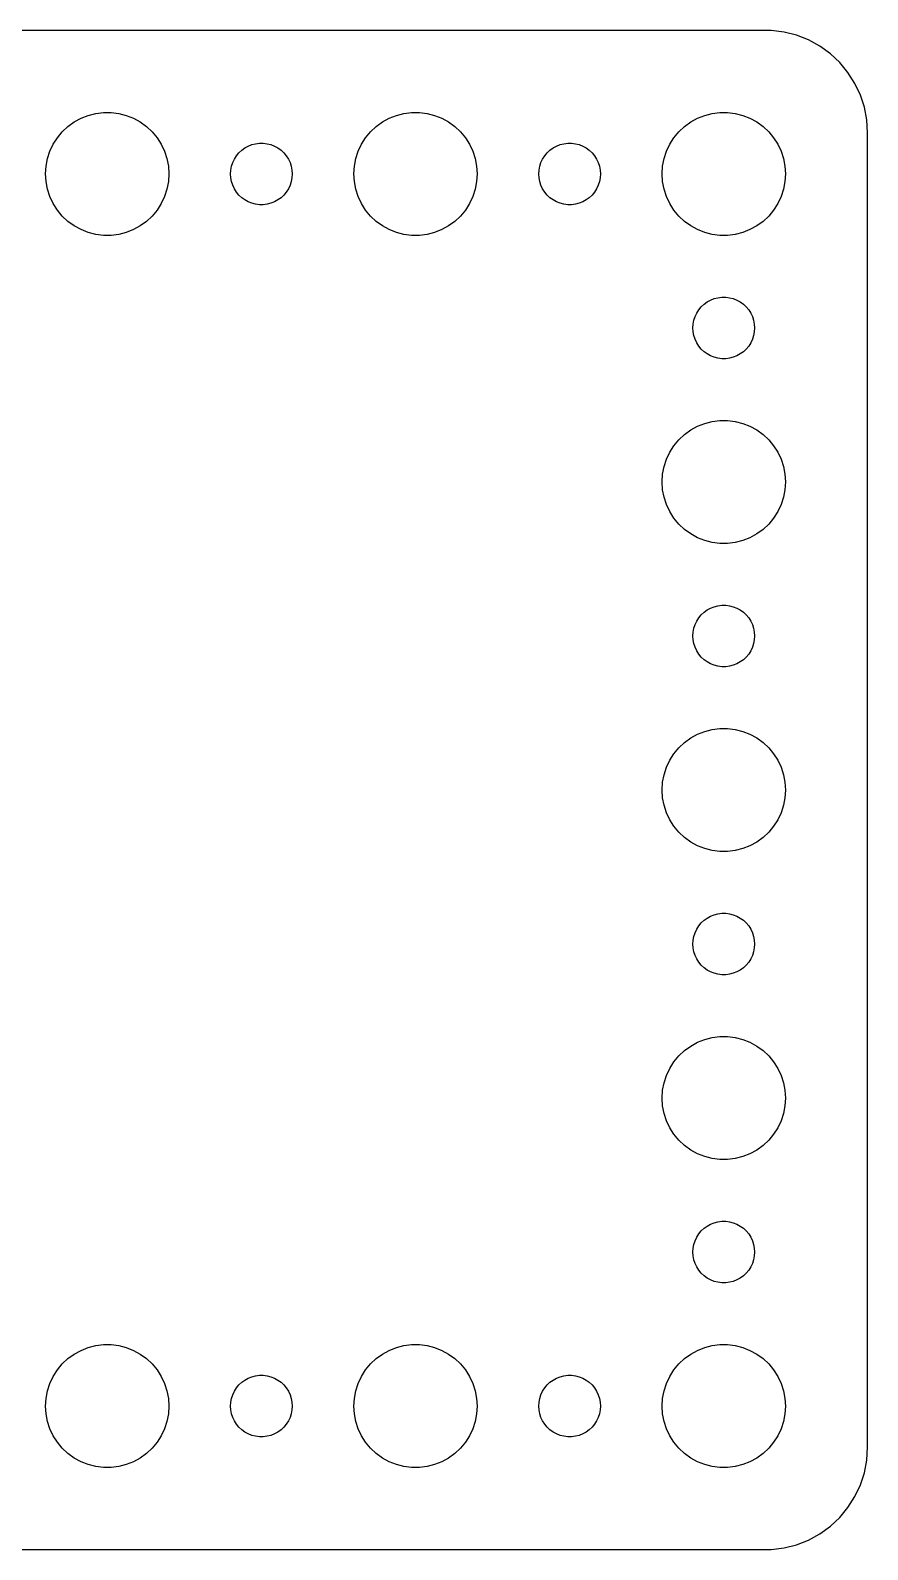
# Model space of a CAD drawing. Header units: metres. Extents: x -37 to 37, y 215 to 541.
# Drawn here: x -3.7 to 37, y 383 to 457 of the extents above; entities that cross this region are included whole.
import ezdxf

# ---------------------------------------------------------------- set-up
doc = ezdxf.new("R2010")
doc.units = ezdxf.units.M

msp = doc.modelspace()

# ---------------------------------------------------------------- linework, layer by layer
for p, q in [((32.3139, 456.99), (-32.3139, 456.99)), ((32.9369, 456.911), (32.3139, 456.99)), ((33.5451, 456.755), (32.9369, 456.911)), ((34.1289, 456.524), (33.5451, 456.755)), ((34.6791, 456.222), (34.1289, 456.524)), ((35.1871, 455.853), (34.6791, 456.222)), ((35.6448, 455.423), (35.1871, 455.853)), ((36.0451, 454.939), (35.6448, 455.423)), ((36.3815, 454.409), (36.0451, 454.939)), ((36.6489, 453.841), (36.3815, 454.409)), ((36.8429, 453.243), (36.6489, 453.841)), ((-1.27733, 452.714), (-0.92705, 452.853)), ((-0.92705, 452.853), (-0.56213, 452.947)), ((-0.56213, 452.947), (-0.18837, 452.994)), ((-0.18837, 452.994), (0.18837, 452.994)), ((0.18837, 452.994), (0.56213, 452.947)), ((0.56213, 452.947), (0.92705, 452.853)), ((0.92705, 452.853), (1.27733, 452.714)), ((13.7227, 452.714), (14.0729, 452.853)), ((14.0729, 452.853), (14.4379, 452.947)), ((14.4379, 452.947), (14.8116, 452.994)), ((14.8116, 452.994), (15.1884, 452.994)), ((15.1884, 452.994), (15.5621, 452.947)), ((15.5621, 452.947), (15.927, 452.853)), ((15.927, 452.853), (16.2773, 452.714)), ((28.7227, 452.714), (29.0729, 452.853)), ((29.0729, 452.853), (29.4379, 452.947)), ((29.4379, 452.947), (29.8116, 452.994)), ((29.8116, 452.994), (30.1884, 452.994)), ((30.1884, 452.994), (30.5621, 452.947)), ((30.5621, 452.947), (30.927, 452.853)), ((30.927, 452.853), (31.2773, 452.714)), ((36.9606, 452.627), (36.8429, 453.243)), ((-2.42705, 451.763), (-2.1869, 452.054)), ((-2.1869, 452.054), (-1.91226, 452.312)), ((-1.91226, 452.312), (-1.60747, 452.533)), ((-1.60747, 452.533), (-1.27733, 452.714)), ((1.27733, 452.714), (1.60747, 452.533)), ((1.60747, 452.533), (1.91226, 452.312)), ((1.91226, 452.312), (2.1869, 452.054)), ((2.1869, 452.054), (2.42705, 451.763)), ((12.5729, 451.763), (12.8131, 452.054)), ((12.8131, 452.054), (13.0877, 452.312)), ((13.0877, 452.312), (13.3925, 452.533)), ((13.3925, 452.533), (13.7227, 452.714)), ((16.2773, 452.714), (16.6075, 452.533)), ((16.6075, 452.533), (16.9123, 452.312)), ((16.9123, 452.312), (17.1869, 452.054)), ((17.1869, 452.054), (17.427, 451.763)), ((27.5729, 451.763), (27.8131, 452.054)), ((27.8131, 452.054), (28.0877, 452.312)), ((28.0877, 452.312), (28.3925, 452.533)), ((28.3925, 452.533), (28.7227, 452.714)), ((31.2773, 452.714), (31.6075, 452.533)), ((31.6075, 452.533), (31.9123, 452.312)), ((31.9123, 452.312), (32.1869, 452.054)), ((32.1869, 452.054), (32.427, 451.763)), ((37, 452), (36.9606, 452.627)), ((-2.78932, 451.104), (-2.62891, 451.445)), ((-2.62891, 451.445), (-2.42705, 451.763)), ((2.42705, 451.763), (2.62891, 451.445)), ((2.62891, 451.445), (2.78932, 451.104)), ((6.69626, 451.266), (6.86133, 451.357)), ((6.86133, 451.357), (7.03647, 451.427)), ((7.03647, 451.427), (7.21892, 451.473)), ((7.21892, 451.473), (7.40581, 451.497)), ((7.40581, 451.497), (7.59418, 451.497)), ((7.59418, 451.497), (7.78107, 451.473)), ((7.78107, 451.473), (7.96352, 451.427)), ((7.96352, 451.427), (8.13866, 451.357)), ((8.13866, 451.357), (8.30373, 451.266)), ((12.2107, 451.104), (12.3711, 451.445)), ((12.3711, 451.445), (12.5729, 451.763)), ((17.427, 451.763), (17.6289, 451.445)), ((17.6289, 451.445), (17.7893, 451.104)), ((21.6963, 451.266), (21.8613, 451.357)), ((21.8613, 451.357), (22.0365, 451.427)), ((22.0365, 451.427), (22.2189, 451.473)), ((22.2189, 451.473), (22.4058, 451.497)), ((22.4058, 451.497), (22.5942, 451.497)), ((22.5942, 451.497), (22.7811, 451.473)), ((22.7811, 451.473), (22.9635, 451.427)), ((22.9635, 451.427), (23.1387, 451.357)), ((23.1387, 451.357), (23.3037, 451.266)), ((27.2107, 451.104), (27.3711, 451.445)), ((27.3711, 451.445), (27.5729, 451.763)), ((32.427, 451.763), (32.6289, 451.445)), ((32.6289, 451.445), (32.7893, 451.104)), ((37, 388), (37, 452)), ((-2.97633, 450.376), (-2.90575, 450.746)), ((-2.90575, 450.746), (-2.78932, 451.104)), ((2.78932, 451.104), (2.90575, 450.746)), ((2.90575, 450.746), (2.97633, 450.376)), ((6.04712, 450.373), (6.10533, 450.552)), ((6.10533, 450.552), (6.18553, 450.723)), ((6.18553, 450.723), (6.28647, 450.882)), ((6.28647, 450.882), (6.40654, 451.027)), ((6.40654, 451.027), (6.54385, 451.156)), ((6.54385, 451.156), (6.69626, 451.266)), ((8.30373, 451.266), (8.45613, 451.156)), ((8.45613, 451.156), (8.59344, 451.027)), ((8.59344, 451.027), (8.71352, 450.882)), ((8.71352, 450.882), (8.81445, 450.723)), ((8.81445, 450.723), (8.89465, 450.552)), ((8.89465, 450.552), (8.95287, 450.373)), ((12.0237, 450.376), (12.0942, 450.746)), ((12.0942, 450.746), (12.2107, 451.104)), ((17.7893, 451.104), (17.9057, 450.746)), ((17.9057, 450.746), (17.9763, 450.376)), ((21.0471, 450.373), (21.1053, 450.552)), ((21.1053, 450.552), (21.1855, 450.723)), ((21.1855, 450.723), (21.2865, 450.882)), ((21.2865, 450.882), (21.4065, 451.027)), ((21.4065, 451.027), (21.5439, 451.156)), ((21.5439, 451.156), (21.6963, 451.266)), ((23.3037, 451.266), (23.4561, 451.156)), ((23.4561, 451.156), (23.5934, 451.027)), ((23.5934, 451.027), (23.7135, 450.882)), ((23.7135, 450.882), (23.8145, 450.723)), ((23.8145, 450.723), (23.8947, 450.552)), ((23.8947, 450.552), (23.9529, 450.373)), ((27.0237, 450.376), (27.0942, 450.746)), ((27.0942, 450.746), (27.2107, 451.104)), ((32.7893, 451.104), (32.9057, 450.746)), ((32.9057, 450.746), (32.9763, 450.376)), ((-3, 450), (-2.97633, 450.376)), ((-2.97633, 449.624), (-3, 450)), ((2.97633, 450.376), (3, 450)), ((3, 450), (2.97633, 449.624)), ((6, 450), (6.01183, 450.188)), ((6.01183, 449.812), (6, 450)), ((6.01183, 450.188), (6.04712, 450.373)), ((6.04712, 449.627), (6.01183, 449.812)), ((8.95287, 450.373), (8.98816, 450.188)), ((8.98816, 449.812), (8.95287, 449.627)), ((8.98816, 450.188), (9, 450)), ((9, 450), (8.98816, 449.812)), ((12, 450), (12.0237, 450.376)), ((12.0237, 449.624), (12, 450)), ((17.9763, 450.376), (18, 450)), ((18, 450), (17.9763, 449.624)), ((21, 450), (21.0118, 450.188)), ((21.0118, 449.812), (21, 450)), ((21.0118, 450.188), (21.0471, 450.373)), ((21.0471, 449.627), (21.0118, 449.812)), ((23.9529, 450.373), (23.9882, 450.188)), ((23.9882, 449.812), (23.9529, 449.627)), ((23.9882, 450.188), (24, 450)), ((24, 450), (23.9882, 449.812)), ((27, 450), (27.0237, 450.376)), ((27.0237, 449.624), (27, 450)), ((32.9763, 450.376), (33, 450)), ((33, 450), (32.9763, 449.624)), ((-2.90575, 449.254), (-2.97633, 449.624)), ((-2.78932, 448.896), (-2.90575, 449.254)), ((2.90575, 449.254), (2.78932, 448.896)), ((2.97633, 449.624), (2.90575, 449.254)), ((6.10533, 449.448), (6.04712, 449.627)), ((6.18553, 449.277), (6.10533, 449.448)), ((6.28647, 449.118), (6.18553, 449.277)), ((6.40654, 448.973), (6.28647, 449.118)), ((8.71352, 449.118), (8.59344, 448.973)), ((8.81445, 449.277), (8.71352, 449.118)), ((8.89465, 449.448), (8.81445, 449.277)), ((8.95287, 449.627), (8.89465, 449.448)), ((12.0942, 449.254), (12.0237, 449.624)), ((12.2107, 448.896), (12.0942, 449.254)), ((17.9057, 449.254), (17.7893, 448.896)), ((17.9763, 449.624), (17.9057, 449.254)), ((21.1053, 449.448), (21.0471, 449.627)), ((21.1855, 449.277), (21.1053, 449.448)), ((21.2865, 449.118), (21.1855, 449.277)), ((21.4065, 448.973), (21.2865, 449.118)), ((23.7135, 449.118), (23.5934, 448.973)), ((23.8145, 449.277), (23.7135, 449.118)), ((23.8947, 449.448), (23.8145, 449.277)), ((23.9529, 449.627), (23.8947, 449.448)), ((27.0942, 449.254), (27.0237, 449.624)), ((27.2107, 448.896), (27.0942, 449.254)), ((32.9057, 449.254), (32.7893, 448.896)), ((32.9763, 449.624), (32.9057, 449.254)), ((-2.62891, 448.555), (-2.78932, 448.896)), ((-2.42705, 448.237), (-2.62891, 448.555)), ((2.62891, 448.555), (2.42705, 448.237)), ((2.78932, 448.896), (2.62891, 448.555)), ((6.54385, 448.844), (6.40654, 448.973)), ((6.69626, 448.734), (6.54385, 448.844)), ((6.86133, 448.643), (6.69626, 448.734)), ((7.03647, 448.573), (6.86133, 448.643)), ((7.21892, 448.527), (7.03647, 448.573)), ((7.40581, 448.503), (7.21892, 448.527)), ((7.59418, 448.503), (7.40581, 448.503)), ((7.78107, 448.527), (7.59418, 448.503)), ((7.96352, 448.573), (7.78107, 448.527)), ((8.13866, 448.643), (7.96352, 448.573)), ((8.30373, 448.734), (8.13866, 448.643)), ((8.45613, 448.844), (8.30373, 448.734)), ((8.59344, 448.973), (8.45613, 448.844)), ((12.3711, 448.555), (12.2107, 448.896)), ((12.5729, 448.237), (12.3711, 448.555)), ((17.6289, 448.555), (17.427, 448.237)), ((17.7893, 448.896), (17.6289, 448.555)), ((21.5439, 448.844), (21.4065, 448.973)), ((21.6963, 448.734), (21.5439, 448.844)), ((21.8613, 448.643), (21.6963, 448.734)), ((22.0365, 448.573), (21.8613, 448.643)), ((22.2189, 448.527), (22.0365, 448.573)), ((22.4058, 448.503), (22.2189, 448.527)), ((22.5942, 448.503), (22.4058, 448.503)), ((22.7811, 448.527), (22.5942, 448.503)), ((22.9635, 448.573), (22.7811, 448.527)), ((23.1387, 448.643), (22.9635, 448.573)), ((23.3037, 448.734), (23.1387, 448.643)), ((23.4561, 448.844), (23.3037, 448.734)), ((23.5934, 448.973), (23.4561, 448.844)), ((27.3711, 448.555), (27.2107, 448.896)), ((27.5729, 448.237), (27.3711, 448.555)), ((32.6289, 448.555), (32.427, 448.237)), ((32.7893, 448.896), (32.6289, 448.555)), ((-2.1869, 447.946), (-2.42705, 448.237)), ((-1.91226, 447.688), (-2.1869, 447.946)), ((-1.60747, 447.467), (-1.91226, 447.688)), ((1.91226, 447.688), (1.60747, 447.467)), ((2.1869, 447.946), (1.91226, 447.688)), ((2.42705, 448.237), (2.1869, 447.946)), ((12.8131, 447.946), (12.5729, 448.237)), ((13.0877, 447.688), (12.8131, 447.946)), ((13.3925, 447.467), (13.0877, 447.688)), ((16.9123, 447.688), (16.6075, 447.467)), ((17.1869, 447.946), (16.9123, 447.688)), ((17.427, 448.237), (17.1869, 447.946)), ((27.8131, 447.946), (27.5729, 448.237)), ((28.0877, 447.688), (27.8131, 447.946)), ((28.3925, 447.467), (28.0877, 447.688)), ((31.9123, 447.688), (31.6075, 447.467)), ((32.1869, 447.946), (31.9123, 447.688)), ((32.427, 448.237), (32.1869, 447.946)), ((-1.27733, 447.286), (-1.60747, 447.467)), ((-0.92705, 447.147), (-1.27733, 447.286)), ((-0.56213, 447.053), (-0.92705, 447.147)), ((-0.18837, 447.006), (-0.56213, 447.053)), ((0.18837, 447.006), (-0.18837, 447.006)), ((0.56213, 447.053), (0.18837, 447.006)), ((0.92705, 447.147), (0.56213, 447.053)), ((1.27733, 447.286), (0.92705, 447.147)), ((1.60747, 447.467), (1.27733, 447.286)), ((13.7227, 447.286), (13.3925, 447.467)), ((14.0729, 447.147), (13.7227, 447.286)), ((14.4379, 447.053), (14.0729, 447.147)), ((14.8116, 447.006), (14.4379, 447.053)), ((15.1884, 447.006), (14.8116, 447.006)), ((15.5621, 447.053), (15.1884, 447.006)), ((15.927, 447.147), (15.5621, 447.053)), ((16.2773, 447.286), (15.927, 447.147)), ((16.6075, 447.467), (16.2773, 447.286)), ((28.7227, 447.286), (28.3925, 447.467)), ((29.0729, 447.147), (28.7227, 447.286)), ((29.4379, 447.053), (29.0729, 447.147)), ((29.8116, 447.006), (29.4379, 447.053)), ((30.1884, 447.006), (29.8116, 447.006)), ((30.5621, 447.053), (30.1884, 447.006)), ((30.927, 447.147), (30.5621, 447.053)), ((31.2773, 447.286), (30.927, 447.147)), ((31.6075, 447.467), (31.2773, 447.286)), ((29.3613, 443.857), (29.5365, 443.927)), ((29.5365, 443.927), (29.7189, 443.973)), ((29.7189, 443.973), (29.9058, 443.997)), ((29.9058, 443.997), (30.0942, 443.997)), ((30.0942, 443.997), (30.2811, 443.973)), ((30.2811, 443.973), (30.4635, 443.927)), ((30.4635, 443.927), (30.6387, 443.857)), ((28.6053, 443.052), (28.6855, 443.223)), ((28.6855, 443.223), (28.7865, 443.382)), ((28.7865, 443.382), (28.9065, 443.527)), ((28.9065, 443.527), (29.0439, 443.656)), ((29.0439, 443.656), (29.1963, 443.766)), ((29.1963, 443.766), (29.3613, 443.857)), ((30.6387, 443.857), (30.8037, 443.766)), ((30.8037, 443.766), (30.9561, 443.656)), ((30.9561, 443.656), (31.0934, 443.527)), ((31.0934, 443.527), (31.2135, 443.382)), ((31.2135, 443.382), (31.3145, 443.223)), ((31.3145, 443.223), (31.3947, 443.052)), ((28.5, 442.5), (28.5118, 442.688)), ((28.5118, 442.312), (28.5, 442.5)), ((28.5118, 442.688), (28.5471, 442.873)), ((28.5471, 442.873), (28.6053, 443.052)), ((31.3947, 443.052), (31.4529, 442.873)), ((31.4529, 442.873), (31.4882, 442.688)), ((31.4882, 442.688), (31.5, 442.5)), ((31.5, 442.5), (31.4882, 442.312)), ((28.5471, 442.127), (28.5118, 442.312)), ((28.6053, 441.948), (28.5471, 442.127)), ((28.6855, 441.777), (28.6053, 441.948)), ((28.7865, 441.618), (28.6855, 441.777)), ((31.3145, 441.777), (31.2135, 441.618)), ((31.3947, 441.948), (31.3145, 441.777)), ((31.4529, 442.127), (31.3947, 441.948)), ((31.4882, 442.312), (31.4529, 442.127)), ((28.9065, 441.473), (28.7865, 441.618)), ((29.0439, 441.344), (28.9065, 441.473)), ((29.1963, 441.234), (29.0439, 441.344)), ((29.3613, 441.143), (29.1963, 441.234)), ((29.5365, 441.073), (29.3613, 441.143)), ((29.7189, 441.027), (29.5365, 441.073)), ((29.9058, 441.003), (29.7189, 441.027)), ((30.0942, 441.003), (29.9058, 441.003)), ((30.2811, 441.027), (30.0942, 441.003)), ((30.4635, 441.073), (30.2811, 441.027)), ((30.6387, 441.143), (30.4635, 441.073)), ((30.8037, 441.234), (30.6387, 441.143)), ((30.9561, 441.344), (30.8037, 441.234)), ((31.0934, 441.473), (30.9561, 441.344)), ((31.2135, 441.618), (31.0934, 441.473)), ((29.4379, 437.947), (29.8116, 437.994)), ((29.8116, 437.994), (30.1884, 437.994)), ((30.1884, 437.994), (30.5621, 437.947)), ((27.8131, 437.054), (28.0877, 437.312)), ((28.0877, 437.312), (28.3925, 437.533)), ((28.3925, 437.533), (28.7227, 437.714)), ((28.7227, 437.714), (29.0729, 437.853)), ((29.0729, 437.853), (29.4379, 437.947)), ((30.5621, 437.947), (30.927, 437.853)), ((30.927, 437.853), (31.2773, 437.714)), ((31.2773, 437.714), (31.6075, 437.533)), ((31.6075, 437.533), (31.9123, 437.312)), ((31.9123, 437.312), (32.1869, 437.054)), ((27.3711, 436.445), (27.5729, 436.763)), ((27.5729, 436.763), (27.8131, 437.054)), ((32.1869, 437.054), (32.427, 436.763)), ((32.427, 436.763), (32.6289, 436.445)), ((27.0237, 435.376), (27.0942, 435.746)), ((27.0942, 435.746), (27.2107, 436.104)), ((27.2107, 436.104), (27.3711, 436.445)), ((32.6289, 436.445), (32.7893, 436.104)), ((32.7893, 436.104), (32.9057, 435.746)), ((32.9057, 435.746), (32.9763, 435.376)), ((27, 435), (27.0237, 435.376)), ((32.9763, 435.376), (33, 435)), ((27.0237, 434.624), (27, 435)), ((27.0942, 434.254), (27.0237, 434.624)), ((32.9763, 434.624), (32.9057, 434.254)), ((33, 435), (32.9763, 434.624)), ((27.2107, 433.896), (27.0942, 434.254)), ((27.3711, 433.555), (27.2107, 433.896)), ((27.5729, 433.237), (27.3711, 433.555)), ((32.6289, 433.555), (32.427, 433.237)), ((32.7893, 433.896), (32.6289, 433.555)), ((32.9057, 434.254), (32.7893, 433.896)), ((27.8131, 432.946), (27.5729, 433.237)), ((28.0877, 432.688), (27.8131, 432.946)), ((32.1869, 432.946), (31.9123, 432.688)), ((32.427, 433.237), (32.1869, 432.946)), ((28.3925, 432.467), (28.0877, 432.688)), ((28.7227, 432.286), (28.3925, 432.467)), ((29.0729, 432.147), (28.7227, 432.286)), ((29.4379, 432.053), (29.0729, 432.147)), ((29.8116, 432.006), (29.4379, 432.053)), ((30.5621, 432.053), (30.1884, 432.006)), ((30.927, 432.147), (30.5621, 432.053)), ((31.2773, 432.286), (30.927, 432.147)), ((31.6075, 432.467), (31.2773, 432.286)), ((31.9123, 432.688), (31.6075, 432.467)), ((30.1884, 432.006), (29.8116, 432.006)), ((28.6855, 428.223), (28.7865, 428.382)), ((28.7865, 428.382), (28.9065, 428.527)), ((28.9065, 428.527), (29.0439, 428.656)), ((29.0439, 428.656), (29.1963, 428.766)), ((29.1963, 428.766), (29.3613, 428.857)), ((29.3613, 428.857), (29.5365, 428.927)), ((29.5365, 428.927), (29.7189, 428.973)), ((29.7189, 428.973), (29.9058, 428.997)), ((29.9058, 428.997), (30.0942, 428.997)), ((30.0942, 428.997), (30.2811, 428.973)), ((30.2811, 428.973), (30.4635, 428.927)), ((30.4635, 428.927), (30.6387, 428.857)), ((30.6387, 428.857), (30.8037, 428.766)), ((30.8037, 428.766), (30.9561, 428.656)), ((30.9561, 428.656), (31.0934, 428.527)), ((31.0934, 428.527), (31.2135, 428.382)), ((31.2135, 428.382), (31.3145, 428.223)), ((28.5, 427.5), (28.5118, 427.688)), ((28.5118, 427.688), (28.5471, 427.873)), ((28.5471, 427.873), (28.6053, 428.052)), ((28.6053, 428.052), (28.6855, 428.223)), ((31.3145, 428.223), (31.3947, 428.052)), ((31.3947, 428.052), (31.4529, 427.873)), ((31.4529, 427.873), (31.4882, 427.688)), ((31.4882, 427.688), (31.5, 427.5)), ((28.5118, 427.312), (28.5, 427.5)), ((28.5471, 427.127), (28.5118, 427.312)), ((28.6053, 426.948), (28.5471, 427.127)), ((28.6855, 426.777), (28.6053, 426.948)), ((31.3947, 426.948), (31.3145, 426.777)), ((31.4529, 427.127), (31.3947, 426.948)), ((31.4882, 427.312), (31.4529, 427.127)), ((31.5, 427.5), (31.4882, 427.312)), ((28.7865, 426.618), (28.6855, 426.777)), ((28.9065, 426.473), (28.7865, 426.618)), ((29.0439, 426.344), (28.9065, 426.473)), ((29.1963, 426.234), (29.0439, 426.344)), ((29.3613, 426.143), (29.1963, 426.234)), ((29.5365, 426.073), (29.3613, 426.143)), ((30.6387, 426.143), (30.4635, 426.073)), ((30.8037, 426.234), (30.6387, 426.143)), ((30.9561, 426.344), (30.8037, 426.234)), ((31.0934, 426.473), (30.9561, 426.344)), ((31.2135, 426.618), (31.0934, 426.473)), ((31.3145, 426.777), (31.2135, 426.618)), ((29.7189, 426.027), (29.5365, 426.073)), ((29.9058, 426.003), (29.7189, 426.027)), ((30.0942, 426.003), (29.9058, 426.003)), ((30.2811, 426.027), (30.0942, 426.003)), ((30.4635, 426.073), (30.2811, 426.027)), ((28.0877, 422.312), (28.3925, 422.533)), ((28.3925, 422.533), (28.7227, 422.714)), ((28.7227, 422.714), (29.0729, 422.853)), ((29.0729, 422.853), (29.4379, 422.947)), ((29.4379, 422.947), (29.8116, 422.994)), ((29.8116, 422.994), (30.1884, 422.994)), ((30.1884, 422.994), (30.5621, 422.947)), ((30.5621, 422.947), (30.927, 422.853)), ((30.927, 422.853), (31.2773, 422.714)), ((31.2773, 422.714), (31.6075, 422.533)), ((31.6075, 422.533), (31.9123, 422.312)), ((27.3711, 421.445), (27.5729, 421.763)), ((27.5729, 421.763), (27.8131, 422.054)), ((27.8131, 422.054), (28.0877, 422.312)), ((31.9123, 422.312), (32.1869, 422.054)), ((32.1869, 422.054), (32.427, 421.763)), ((32.427, 421.763), (32.6289, 421.445)), ((27.0942, 420.746), (27.2107, 421.104)), ((27.2107, 421.104), (27.3711, 421.445)), ((32.6289, 421.445), (32.7893, 421.104)), ((32.7893, 421.104), (32.9057, 420.746)), ((27, 420), (27.0237, 420.376)), ((27.0237, 420.376), (27.0942, 420.746)), ((32.9057, 420.746), (32.9763, 420.376)), ((32.9763, 420.376), (33, 420)), ((27.0237, 419.624), (27, 420)), ((27.0942, 419.254), (27.0237, 419.624)), ((32.9763, 419.624), (32.9057, 419.254)), ((33, 420), (32.9763, 419.624)), ((27.2107, 418.896), (27.0942, 419.254)), ((27.3711, 418.555), (27.2107, 418.896)), ((32.7893, 418.896), (32.6289, 418.555)), ((32.9057, 419.254), (32.7893, 418.896)), ((27.5729, 418.237), (27.3711, 418.555)), ((27.8131, 417.946), (27.5729, 418.237)), ((32.427, 418.237), (32.1869, 417.946)), ((32.6289, 418.555), (32.427, 418.237)), ((28.0877, 417.688), (27.8131, 417.946)), ((28.3925, 417.467), (28.0877, 417.688)), ((28.7227, 417.286), (28.3925, 417.467)), ((29.0729, 417.147), (28.7227, 417.286)), ((31.2773, 417.286), (30.927, 417.147)), ((31.6075, 417.467), (31.2773, 417.286)), ((31.9123, 417.688), (31.6075, 417.467)), ((32.1869, 417.946), (31.9123, 417.688)), ((29.4379, 417.053), (29.0729, 417.147)), ((29.8116, 417.006), (29.4379, 417.053)), ((30.1884, 417.006), (29.8116, 417.006)), ((30.5621, 417.053), (30.1884, 417.006)), ((30.927, 417.147), (30.5621, 417.053)), ((28.9065, 413.527), (29.0439, 413.656)), ((29.0439, 413.656), (29.1963, 413.766)), ((29.1963, 413.766), (29.3613, 413.857)), ((29.3613, 413.857), (29.5365, 413.927)), ((29.5365, 413.927), (29.7189, 413.973)), ((29.7189, 413.973), (29.9058, 413.997)), ((29.9058, 413.997), (30.0942, 413.997)), ((30.0942, 413.997), (30.2811, 413.973)), ((30.2811, 413.973), (30.4635, 413.927)), ((30.4635, 413.927), (30.6387, 413.857)), ((30.6387, 413.857), (30.8037, 413.766)), ((30.8037, 413.766), (30.9561, 413.656)), ((30.9561, 413.656), (31.0934, 413.527)), ((28.5118, 412.688), (28.5471, 412.873)), ((28.5471, 412.873), (28.6053, 413.052)), ((28.6053, 413.052), (28.6855, 413.223)), ((28.6855, 413.223), (28.7865, 413.382)), ((28.7865, 413.382), (28.9065, 413.527)), ((31.0934, 413.527), (31.2135, 413.382)), ((31.2135, 413.382), (31.3145, 413.223)), ((31.3145, 413.223), (31.3947, 413.052)), ((31.3947, 413.052), (31.4529, 412.873)), ((31.4529, 412.873), (31.4882, 412.688)), ((28.5, 412.5), (28.5118, 412.688)), ((28.5118, 412.312), (28.5, 412.5)), ((28.5471, 412.127), (28.5118, 412.312)), ((28.6053, 411.948), (28.5471, 412.127)), ((31.4529, 412.127), (31.3947, 411.948)), ((31.4882, 412.312), (31.4529, 412.127)), ((31.4882, 412.688), (31.5, 412.5)), ((31.5, 412.5), (31.4882, 412.312)), ((28.6855, 411.777), (28.6053, 411.948)), ((28.7865, 411.618), (28.6855, 411.777)), ((28.9065, 411.473), (28.7865, 411.618)), ((29.0439, 411.344), (28.9065, 411.473)), ((29.1963, 411.234), (29.0439, 411.344)), ((30.9561, 411.344), (30.8037, 411.234)), ((31.0934, 411.473), (30.9561, 411.344)), ((31.2135, 411.618), (31.0934, 411.473)), ((31.3145, 411.777), (31.2135, 411.618)), ((31.3947, 411.948), (31.3145, 411.777)), ((29.3613, 411.143), (29.1963, 411.234)), ((29.5365, 411.073), (29.3613, 411.143)), ((29.7189, 411.027), (29.5365, 411.073)), ((29.9058, 411.003), (29.7189, 411.027)), ((30.0942, 411.003), (29.9058, 411.003)), ((30.2811, 411.027), (30.0942, 411.003)), ((30.4635, 411.073), (30.2811, 411.027)), ((30.6387, 411.143), (30.4635, 411.073)), ((30.8037, 411.234), (30.6387, 411.143)), ((28.3925, 407.533), (28.7227, 407.714)), ((28.7227, 407.714), (29.0729, 407.853)), ((29.0729, 407.853), (29.4379, 407.947)), ((29.4379, 407.947), (29.8116, 407.994)), ((29.8116, 407.994), (30.1884, 407.994)), ((30.1884, 407.994), (30.5621, 407.947)), ((30.5621, 407.947), (30.927, 407.853)), ((30.927, 407.853), (31.2773, 407.714)), ((31.2773, 407.714), (31.6075, 407.533)), ((27.5729, 406.763), (27.8131, 407.054)), ((27.8131, 407.054), (28.0877, 407.312)), ((28.0877, 407.312), (28.3925, 407.533)), ((31.6075, 407.533), (31.9123, 407.312)), ((31.9123, 407.312), (32.1869, 407.054)), ((32.1869, 407.054), (32.427, 406.763)), ((27.2107, 406.104), (27.3711, 406.445)), ((27.3711, 406.445), (27.5729, 406.763)), ((32.427, 406.763), (32.6289, 406.445)), ((32.6289, 406.445), (32.7893, 406.104)), ((27.0237, 405.376), (27.0942, 405.746)), ((27.0942, 405.746), (27.2107, 406.104)), ((32.7893, 406.104), (32.9057, 405.746)), ((32.9057, 405.746), (32.9763, 405.376)), ((27, 405), (27.0237, 405.376)), ((27.0237, 404.624), (27, 405)), ((32.9763, 405.376), (33, 405)), ((33, 405), (32.9763, 404.624)), ((27.0942, 404.254), (27.0237, 404.624)), ((27.2107, 403.896), (27.0942, 404.254)), ((32.9057, 404.254), (32.7893, 403.896)), ((32.9763, 404.624), (32.9057, 404.254)), ((27.3711, 403.555), (27.2107, 403.896)), ((27.5729, 403.237), (27.3711, 403.555)), ((27.8131, 402.946), (27.5729, 403.237)), ((32.427, 403.237), (32.1869, 402.946)), ((32.6289, 403.555), (32.427, 403.237)), ((32.7893, 403.896), (32.6289, 403.555)), ((28.0877, 402.688), (27.8131, 402.946)), ((28.3925, 402.467), (28.0877, 402.688)), ((28.7227, 402.286), (28.3925, 402.467)), ((31.6075, 402.467), (31.2773, 402.286)), ((31.9123, 402.688), (31.6075, 402.467)), ((32.1869, 402.946), (31.9123, 402.688)), ((29.0729, 402.147), (28.7227, 402.286)), ((29.4379, 402.053), (29.0729, 402.147)), ((29.8116, 402.006), (29.4379, 402.053)), ((30.1884, 402.006), (29.8116, 402.006)), ((30.5621, 402.053), (30.1884, 402.006)), ((30.927, 402.147), (30.5621, 402.053)), ((31.2773, 402.286), (30.927, 402.147)), ((29.0439, 398.656), (29.1963, 398.766)), ((29.1963, 398.766), (29.3613, 398.857)), ((29.3613, 398.857), (29.5365, 398.927)), ((29.5365, 398.927), (29.7189, 398.973)), ((29.7189, 398.973), (29.9058, 398.997)), ((29.9058, 398.997), (30.0942, 398.997)), ((30.0942, 398.997), (30.2811, 398.973)), ((30.2811, 398.973), (30.4635, 398.927)), ((30.4635, 398.927), (30.6387, 398.857)), ((30.6387, 398.857), (30.8037, 398.766)), ((30.8037, 398.766), (30.9561, 398.656)), ((28.5471, 397.873), (28.6053, 398.052)), ((28.6053, 398.052), (28.6855, 398.223)), ((28.6855, 398.223), (28.7865, 398.382)), ((28.7865, 398.382), (28.9065, 398.527)), ((28.9065, 398.527), (29.0439, 398.656)), ((30.9561, 398.656), (31.0934, 398.527)), ((31.0934, 398.527), (31.2135, 398.382)), ((31.2135, 398.382), (31.3145, 398.223)), ((31.3145, 398.223), (31.3947, 398.052)), ((31.3947, 398.052), (31.4529, 397.873)), ((28.5, 397.5), (28.5118, 397.688)), ((28.5118, 397.312), (28.5, 397.5)), ((28.5118, 397.688), (28.5471, 397.873)), ((28.5471, 397.127), (28.5118, 397.312)), ((31.4529, 397.873), (31.4882, 397.688)), ((31.4882, 397.312), (31.4529, 397.127)), ((31.4882, 397.688), (31.5, 397.5)), ((31.5, 397.5), (31.4882, 397.312)), ((28.6053, 396.948), (28.5471, 397.127)), ((28.6855, 396.777), (28.6053, 396.948)), ((28.7865, 396.618), (28.6855, 396.777)), ((28.9065, 396.473), (28.7865, 396.618)), ((31.2135, 396.618), (31.0934, 396.473)), ((31.3145, 396.777), (31.2135, 396.618)), ((31.3947, 396.948), (31.3145, 396.777)), ((31.4529, 397.127), (31.3947, 396.948)), ((29.0439, 396.344), (28.9065, 396.473)), ((29.1963, 396.234), (29.0439, 396.344)), ((29.3613, 396.143), (29.1963, 396.234)), ((29.5365, 396.073), (29.3613, 396.143)), ((29.7189, 396.027), (29.5365, 396.073)), ((29.9058, 396.003), (29.7189, 396.027)), ((30.0942, 396.003), (29.9058, 396.003)), ((30.2811, 396.027), (30.0942, 396.003)), ((30.4635, 396.073), (30.2811, 396.027)), ((30.6387, 396.143), (30.4635, 396.073)), ((30.8037, 396.234), (30.6387, 396.143)), ((30.9561, 396.344), (30.8037, 396.234)), ((31.0934, 396.473), (30.9561, 396.344)), ((-1.27733, 392.714), (-0.92705, 392.853)), ((-0.92705, 392.853), (-0.56213, 392.947)), ((-0.56213, 392.947), (-0.18837, 392.994)), ((-0.18837, 392.994), (0.18837, 392.994)), ((0.18837, 392.994), (0.56213, 392.947)), ((0.56213, 392.947), (0.92705, 392.853)), ((0.92705, 392.853), (1.27733, 392.714)), ((13.7227, 392.714), (14.0729, 392.853)), ((14.0729, 392.853), (14.4379, 392.947)), ((14.4379, 392.947), (14.8116, 392.994)), ((14.8116, 392.994), (15.1884, 392.994)), ((15.1884, 392.994), (15.5621, 392.947)), ((15.5621, 392.947), (15.927, 392.853)), ((15.927, 392.853), (16.2773, 392.714)), ((28.7227, 392.714), (29.0729, 392.853)), ((29.0729, 392.853), (29.4379, 392.947)), ((29.4379, 392.947), (29.8116, 392.994)), ((29.8116, 392.994), (30.1884, 392.994)), ((30.1884, 392.994), (30.5621, 392.947)), ((30.5621, 392.947), (30.927, 392.853)), ((30.927, 392.853), (31.2773, 392.714)), ((-2.1869, 392.054), (-1.91226, 392.312)), ((-1.91226, 392.312), (-1.60747, 392.533)), ((-1.60747, 392.533), (-1.27733, 392.714)), ((1.27733, 392.714), (1.60747, 392.533)), ((1.60747, 392.533), (1.91226, 392.312)), ((1.91226, 392.312), (2.1869, 392.054)), ((12.8131, 392.054), (13.0877, 392.312)), ((13.0877, 392.312), (13.3925, 392.533)), ((13.3925, 392.533), (13.7227, 392.714)), ((16.2773, 392.714), (16.6075, 392.533)), ((16.6075, 392.533), (16.9123, 392.312)), ((16.9123, 392.312), (17.1869, 392.054)), ((27.8131, 392.054), (28.0877, 392.312)), ((28.0877, 392.312), (28.3925, 392.533)), ((28.3925, 392.533), (28.7227, 392.714)), ((31.2773, 392.714), (31.6075, 392.533)), ((31.6075, 392.533), (31.9123, 392.312)), ((31.9123, 392.312), (32.1869, 392.054)), ((-2.78932, 391.104), (-2.62891, 391.445)), ((-2.62891, 391.445), (-2.42705, 391.763)), ((-2.42705, 391.763), (-2.1869, 392.054)), ((2.1869, 392.054), (2.42705, 391.763)), ((2.42705, 391.763), (2.62891, 391.445)), ((2.62891, 391.445), (2.78932, 391.104)), ((6.69626, 391.266), (6.86133, 391.357)), ((6.86133, 391.357), (7.03647, 391.427)), ((7.03647, 391.427), (7.21892, 391.473)), ((7.21892, 391.473), (7.40581, 391.497)), ((7.40581, 391.497), (7.59418, 391.497)), ((7.59418, 391.497), (7.78107, 391.473)), ((7.78107, 391.473), (7.96352, 391.427)), ((7.96352, 391.427), (8.13866, 391.357)), ((8.13866, 391.357), (8.30373, 391.266)), ((12.2107, 391.104), (12.3711, 391.445)), ((12.3711, 391.445), (12.5729, 391.763)), ((12.5729, 391.763), (12.8131, 392.054)), ((17.1869, 392.054), (17.427, 391.763)), ((17.427, 391.763), (17.6289, 391.445)), ((17.6289, 391.445), (17.7893, 391.104)), ((21.6963, 391.266), (21.8613, 391.357)), ((21.8613, 391.357), (22.0365, 391.427)), ((22.0365, 391.427), (22.2189, 391.473)), ((22.2189, 391.473), (22.4058, 391.497)), ((22.4058, 391.497), (22.5942, 391.497)), ((22.5942, 391.497), (22.7811, 391.473)), ((22.7811, 391.473), (22.9635, 391.427)), ((22.9635, 391.427), (23.1387, 391.357)), ((23.1387, 391.357), (23.3037, 391.266)), ((27.2107, 391.104), (27.3711, 391.445)), ((27.3711, 391.445), (27.5729, 391.763)), ((27.5729, 391.763), (27.8131, 392.054)), ((32.1869, 392.054), (32.427, 391.763)), ((32.427, 391.763), (32.6289, 391.445)), ((32.6289, 391.445), (32.7893, 391.104)), ((-2.97633, 390.376), (-2.90575, 390.746)), ((-2.90575, 390.746), (-2.78932, 391.104)), ((2.78932, 391.104), (2.90575, 390.746)), ((2.90575, 390.746), (2.97633, 390.376)), ((6.10533, 390.552), (6.18553, 390.723)), ((6.18553, 390.723), (6.28647, 390.882)), ((6.28647, 390.882), (6.40654, 391.027)), ((6.40654, 391.027), (6.54385, 391.156)), ((6.54385, 391.156), (6.69626, 391.266)), ((8.30373, 391.266), (8.45613, 391.156)), ((8.45613, 391.156), (8.59344, 391.027)), ((8.59344, 391.027), (8.71352, 390.882)), ((8.71352, 390.882), (8.81445, 390.723)), ((8.81445, 390.723), (8.89465, 390.552)), ((12.0237, 390.376), (12.0942, 390.746)), ((12.0942, 390.746), (12.2107, 391.104)), ((17.7893, 391.104), (17.9057, 390.746)), ((17.9057, 390.746), (17.9763, 390.376)), ((21.1053, 390.552), (21.1855, 390.723)), ((21.1855, 390.723), (21.2865, 390.882)), ((21.2865, 390.882), (21.4065, 391.027)), ((21.4065, 391.027), (21.5439, 391.156)), ((21.5439, 391.156), (21.6963, 391.266)), ((23.3037, 391.266), (23.4561, 391.156)), ((23.4561, 391.156), (23.5934, 391.027)), ((23.5934, 391.027), (23.7135, 390.882)), ((23.7135, 390.882), (23.8145, 390.723)), ((23.8145, 390.723), (23.8947, 390.552)), ((27.0237, 390.376), (27.0942, 390.746)), ((27.0942, 390.746), (27.2107, 391.104)), ((32.7893, 391.104), (32.9057, 390.746)), ((32.9057, 390.746), (32.9763, 390.376)), ((-3, 390), (-2.97633, 390.376)), ((-2.97633, 389.624), (-3, 390)), ((2.97633, 390.376), (3, 390)), ((3, 390), (2.97633, 389.624)), ((6, 390), (6.01183, 390.188)), ((6.01183, 389.812), (6, 390)), ((6.01183, 390.188), (6.04712, 390.373)), ((6.04712, 390.373), (6.10533, 390.552)), ((8.89465, 390.552), (8.95287, 390.373)), ((8.95287, 390.373), (8.98816, 390.188)), ((8.98816, 390.188), (9, 390)), ((9, 390), (8.98816, 389.812)), ((12, 390), (12.0237, 390.376)), ((12.0237, 389.624), (12, 390)), ((17.9763, 390.376), (18, 390)), ((18, 390), (17.9763, 389.624)), ((21, 390), (21.0118, 390.188)), ((21.0118, 389.812), (21, 390)), ((21.0118, 390.188), (21.0471, 390.373)), ((21.0471, 390.373), (21.1053, 390.552)), ((23.8947, 390.552), (23.9529, 390.373)), ((23.9529, 390.373), (23.9882, 390.188)), ((23.9882, 390.188), (24, 390)), ((24, 390), (23.9882, 389.812)), ((27, 390), (27.0237, 390.376)), ((27.0237, 389.624), (27, 390)), ((32.9763, 390.376), (33, 390)), ((33, 390), (32.9763, 389.624)), ((-2.90575, 389.254), (-2.97633, 389.624)), ((-2.78932, 388.896), (-2.90575, 389.254)), ((2.90575, 389.254), (2.78932, 388.896)), ((2.97633, 389.624), (2.90575, 389.254)), ((6.04712, 389.627), (6.01183, 389.812)), ((6.10533, 389.448), (6.04712, 389.627)), ((6.18553, 389.277), (6.10533, 389.448)), ((6.28647, 389.118), (6.18553, 389.277)), ((8.81445, 389.277), (8.71352, 389.118)), ((8.89465, 389.448), (8.81445, 389.277)), ((8.95287, 389.627), (8.89465, 389.448)), ((8.98816, 389.812), (8.95287, 389.627)), ((12.0942, 389.254), (12.0237, 389.624)), ((12.2107, 388.896), (12.0942, 389.254)), ((17.9057, 389.254), (17.7893, 388.896)), ((17.9763, 389.624), (17.9057, 389.254)), ((21.0471, 389.627), (21.0118, 389.812)), ((21.1053, 389.448), (21.0471, 389.627)), ((21.1855, 389.277), (21.1053, 389.448)), ((21.2865, 389.118), (21.1855, 389.277)), ((23.8145, 389.277), (23.7135, 389.118)), ((23.8947, 389.448), (23.8145, 389.277)), ((23.9529, 389.627), (23.8947, 389.448)), ((23.9882, 389.812), (23.9529, 389.627)), ((27.0942, 389.254), (27.0237, 389.624)), ((27.2107, 388.896), (27.0942, 389.254)), ((32.9057, 389.254), (32.7893, 388.896)), ((32.9763, 389.624), (32.9057, 389.254)), ((-2.62891, 388.555), (-2.78932, 388.896)), ((-2.42705, 388.237), (-2.62891, 388.555)), ((2.62891, 388.555), (2.42705, 388.237)), ((2.78932, 388.896), (2.62891, 388.555)), ((6.40654, 388.973), (6.28647, 389.118)), ((6.54385, 388.844), (6.40654, 388.973)), ((6.69626, 388.734), (6.54385, 388.844)), ((6.86133, 388.643), (6.69626, 388.734)), ((7.03647, 388.573), (6.86133, 388.643)), ((7.21892, 388.527), (7.03647, 388.573)), ((7.40581, 388.503), (7.21892, 388.527)), ((7.59418, 388.503), (7.40581, 388.503)), ((7.78107, 388.527), (7.59418, 388.503)), ((7.96352, 388.573), (7.78107, 388.527)), ((8.13866, 388.643), (7.96352, 388.573)), ((8.30373, 388.734), (8.13866, 388.643)), ((8.45613, 388.844), (8.30373, 388.734)), ((8.59344, 388.973), (8.45613, 388.844)), ((8.71352, 389.118), (8.59344, 388.973)), ((12.3711, 388.555), (12.2107, 388.896)), ((12.5729, 388.237), (12.3711, 388.555)), ((17.6289, 388.555), (17.427, 388.237)), ((17.7893, 388.896), (17.6289, 388.555)), ((21.4065, 388.973), (21.2865, 389.118)), ((21.5439, 388.844), (21.4065, 388.973)), ((21.6963, 388.734), (21.5439, 388.844)), ((21.8613, 388.643), (21.6963, 388.734)), ((22.0365, 388.573), (21.8613, 388.643)), ((22.2189, 388.527), (22.0365, 388.573)), ((22.4058, 388.503), (22.2189, 388.527)), ((22.5942, 388.503), (22.4058, 388.503)), ((22.7811, 388.527), (22.5942, 388.503)), ((22.9635, 388.573), (22.7811, 388.527)), ((23.1387, 388.643), (22.9635, 388.573)), ((23.3037, 388.734), (23.1387, 388.643)), ((23.4561, 388.844), (23.3037, 388.734)), ((23.5934, 388.973), (23.4561, 388.844)), ((23.7135, 389.118), (23.5934, 388.973)), ((27.3711, 388.555), (27.2107, 388.896)), ((27.5729, 388.237), (27.3711, 388.555)), ((32.6289, 388.555), (32.427, 388.237)), ((32.7893, 388.896), (32.6289, 388.555)), ((-2.1869, 387.946), (-2.42705, 388.237)), ((-1.91226, 387.688), (-2.1869, 387.946)), ((-1.60747, 387.467), (-1.91226, 387.688)), ((1.91226, 387.688), (1.60747, 387.467)), ((2.1869, 387.946), (1.91226, 387.688)), ((2.42705, 388.237), (2.1869, 387.946)), ((12.8131, 387.946), (12.5729, 388.237)), ((13.0877, 387.688), (12.8131, 387.946)), ((13.3925, 387.467), (13.0877, 387.688)), ((16.9123, 387.688), (16.6075, 387.467)), ((17.1869, 387.946), (16.9123, 387.688)), ((17.427, 388.237), (17.1869, 387.946)), ((27.8131, 387.946), (27.5729, 388.237)), ((28.0877, 387.688), (27.8131, 387.946)), ((28.3925, 387.467), (28.0877, 387.688)), ((31.9123, 387.688), (31.6075, 387.467)), ((32.1869, 387.946), (31.9123, 387.688)), ((32.427, 388.237), (32.1869, 387.946)), ((36.9606, 387.373), (37, 388)), ((-1.27733, 387.286), (-1.60747, 387.467)), ((-0.92705, 387.147), (-1.27733, 387.286)), ((-0.56213, 387.053), (-0.92705, 387.147)), ((-0.18837, 387.006), (-0.56213, 387.053)), ((0.18837, 387.006), (-0.18837, 387.006)), ((0.56213, 387.053), (0.18837, 387.006)), ((0.92705, 387.147), (0.56213, 387.053)), ((1.27733, 387.286), (0.92705, 387.147)), ((1.60747, 387.467), (1.27733, 387.286)), ((13.7227, 387.286), (13.3925, 387.467)), ((14.0729, 387.147), (13.7227, 387.286)), ((14.4379, 387.053), (14.0729, 387.147)), ((14.8116, 387.006), (14.4379, 387.053)), ((15.1884, 387.006), (14.8116, 387.006)), ((15.5621, 387.053), (15.1884, 387.006)), ((15.927, 387.147), (15.5621, 387.053)), ((16.2773, 387.286), (15.927, 387.147)), ((16.6075, 387.467), (16.2773, 387.286)), ((28.7227, 387.286), (28.3925, 387.467)), ((29.0729, 387.147), (28.7227, 387.286)), ((29.4379, 387.053), (29.0729, 387.147)), ((29.8116, 387.006), (29.4379, 387.053)), ((30.1884, 387.006), (29.8116, 387.006)), ((30.5621, 387.053), (30.1884, 387.006)), ((30.927, 387.147), (30.5621, 387.053)), ((31.2773, 387.286), (30.927, 387.147)), ((31.6075, 387.467), (31.2773, 387.286)), ((36.8429, 386.757), (36.9606, 387.373)), ((36.6489, 386.159), (36.8429, 386.757)), ((36.0451, 385.061), (36.3815, 385.591)), ((36.3815, 385.591), (36.6489, 386.159)), ((35.6448, 384.577), (36.0451, 385.061)), ((34.6791, 383.778), (35.1871, 384.147)), ((35.1871, 384.147), (35.6448, 384.577)), ((32.9369, 383.089), (33.5451, 383.245)), ((33.5451, 383.245), (34.1289, 383.476)), ((34.1289, 383.476), (34.6791, 383.778)), ((-32.3139, 383.01), (32.3139, 383.01)), ((32.3139, 383.01), (32.9369, 383.089))]:
    msp.add_line(p, q)

doc.saveas('drawing.dxf')
